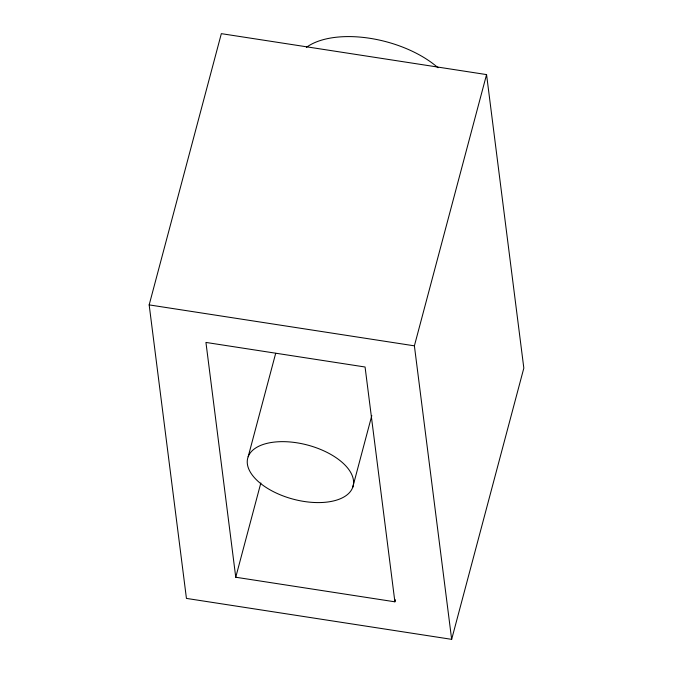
<?xml version="1.0" encoding="UTF-8"?>
<svg xmlns="http://www.w3.org/2000/svg" width="673" height="673" viewBox="0 0 673 673"><rect width="100%" height="100%" fill="white"/><g stroke="black" fill="none" stroke-linecap="round" stroke-linejoin="round"><path stroke-width="1.01" d="M149.17 304.894L221.341 33.65L486.562 74.594L523.83 368.106L451.659 639.35L186.438 598.406L149.17 304.894L414.391 345.838L451.659 639.35M248.169 456.74L275.678 353.35M395.43 599.786L394.891 601.813L235.752 577.241L260.838 482.978M352.66 487.504A54.521 27.997 14.9 0 0 282.845 441.648A54.521 27.997 14.9 0 0 265.734 487.21A54.521 27.997 14.9 0 0 352.66 487.504L371.807 415.535M414.391 345.838L486.562 74.594M394.891 601.813L365.069 367.004L205.938 342.431L235.752 577.241M306.408 47.346A81.778 41.995 14.9 0 1 437.988 67.729"/></g></svg>
